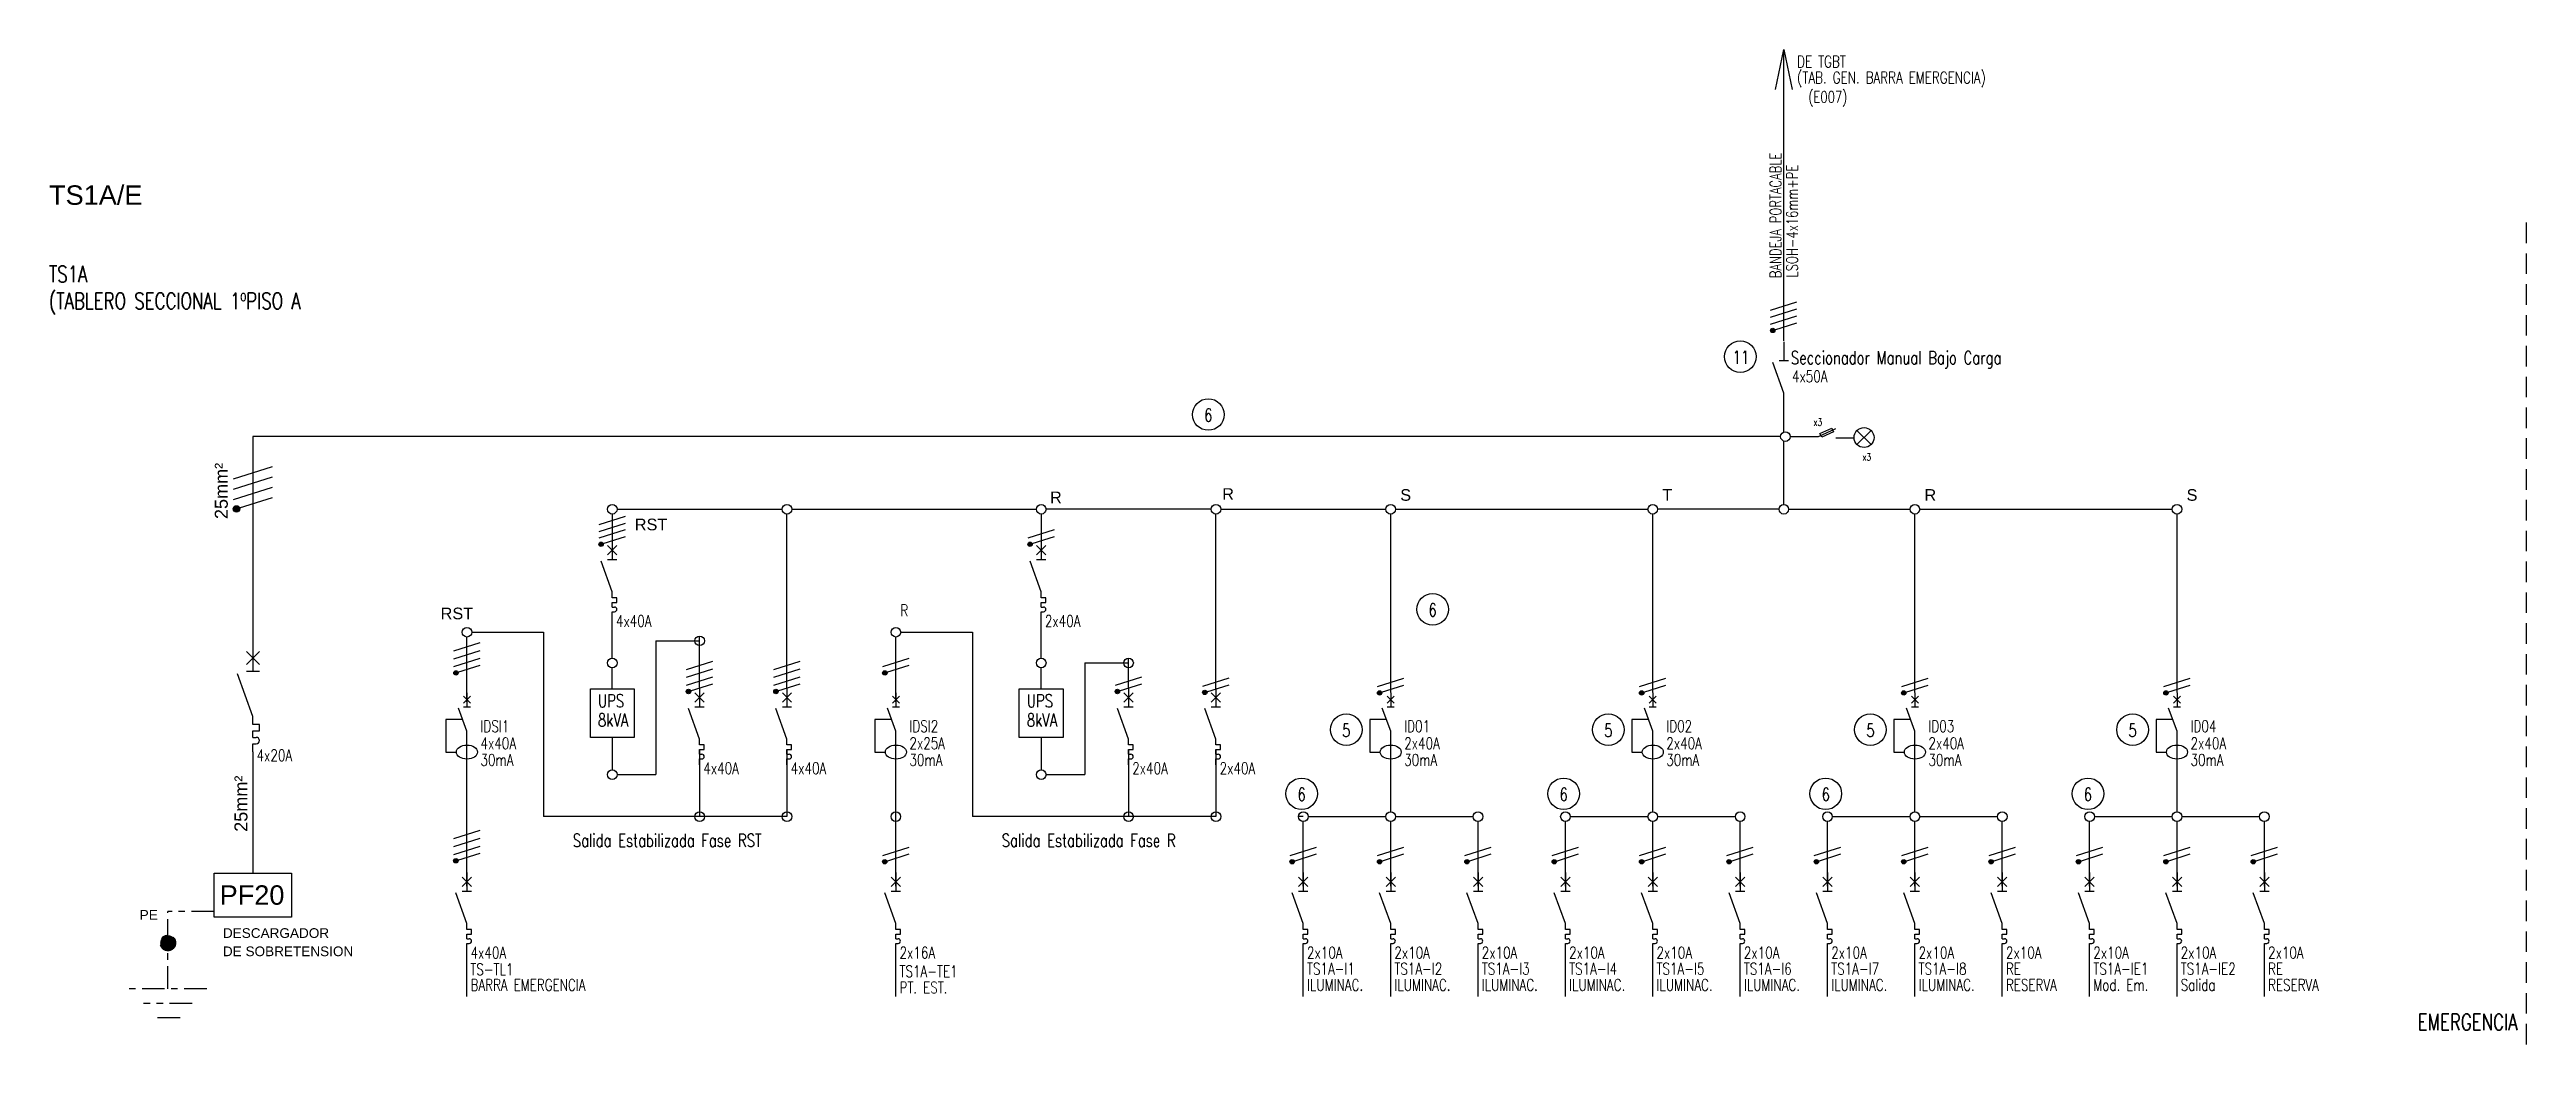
# Model space of a CAD drawing. Extents: x 3578.7 to 3617, y 1475.4 to 1490.8.
import ezdxf
from ezdxf.enums import TextEntityAlignment as Align

# ---------------------------------------------------------------- set-up
doc = ezdxf.new("R2010")
doc.units = 0
doc.linetypes.add('OCJ-ESQ UNI-CORREGIDOS IDO.br$0$DASHED', pattern=[19.05, 12.7, -6.35])
doc.linetypes.add('OCJ-ESQ UNI-CORREGIDOS IDO.br$0$EJE_5', pattern=[7.1, 5, -1, 0.1, -1])
for name, color, linetype in [('OCJ-ESQ UNI-CORREGIDOS IDO.br$0$00-IE', 1, 'Continuous'), ('OCJ-ESQ UNI-CORREGIDOS IDO.br$0$00-IE-CABLES', 10, 'Continuous'), ('OCJ-ESQ UNI-CORREGIDOS IDO.br$0$01-ELE-APARATOS', 170, 'Continuous'), ('OCJ-ESQ UNI-CORREGIDOS IDO.br$0$CABLES', 10, 'Continuous'), ('OCJ-ESQ UNI-CORREGIDOS IDO.br$0$ELECTRIC', 4, 'Continuous'), ('OCJ-ESQ UNI-CORREGIDOS IDO.br$0$PAT', 80, 'Continuous'), ('OCJ-ESQ UNI-CORREGIDOS IDO.br$0$TEXTO', 7, 'Continuous'), ('OCJ-ESQ UNI-CORREGIDOS IDO.br$0$Textos', 4, 'Continuous')]:
    doc.layers.add(name, color=color, linetype=linetype)
doc.styles.add('OCJ-ESQ UNI-CORREGIDOS IDO.br$0$ARIAL', font='Arial.ttf', dxfattribs={"height": 0.2})
doc.styles.add('OCJ-ESQ UNI-CORREGIDOS IDO.br$0$COTAS', font='SANSS___.TTF', dxfattribs={"width": 0.7})
doc.styles.add('OCJ-ESQ UNI-CORREGIDOS IDO.br$0$Electricidad', font='ROMANS.SHX', dxfattribs={"width": 0.75, "height": 0.175})
doc.styles.add('OCJ-ESQ UNI-CORREGIDOS IDO.br$0$Standard', font='Arial.ttf')

# ---------------------------------------------------------------- blocks, each defined once
blk = doc.blocks.new('OCJ-ESQ UNI-CORREGIDOS IDO.br$0$Unif-Interruptor-Term')
for p, q in [((0, -1.013), (0.045, -1.013)), ((0, -1.103), (0.045, -1.103))]:
    blk.add_line(p, q)
for points in [[(-0.09, 0.177), (0.09, -0.003)], [(-0.09, -0.003), (0.09, 0.177)], [(0, 0.267), (0, -0.093)], [(0, -0.72), (-0.215, -0.128)], [(-0.09, -0.093), (0.09, -0.093)], [(0, -0.833), (0, -0.72)], [(0, -0.923), (0.09, -0.923), (0.09, -0.833), (0, -0.833)], [(0, -1.013), (0, -0.923)], [(0, -1.215), (0, -1.103)]]:
    blk.add_lwpolyline(points)
blk.add_arc((0.045, -1.058), 0.045, 270, 90)
blk = doc.blocks.new('OCJ-ESQ UNI-CORREGIDOS IDO.br$0$Unif-Interruptor-Dif')
for points in [[(-0.068, 0.11), (0.068, -0.025)], [(-0.068, -0.025), (0.068, 0.11)], [(0, 0.177), (0, -0.093)], [(-0.081, -0.343), (-0.405, -0.343), (-0.405, -0.97), (-0.202, -0.97)], [(0, -0.565), (-0.162, -0.121)], [(-0.068, -0.093), (0.068, -0.093)], [(0, -1.308), (0, -0.565)]]:
    blk.add_lwpolyline(points)
blk.add_ellipse((0, -0.97), major_axis=(0.203, 0), ratio=0.670814)
blk = doc.blocks.new('OCJ-ESQ UNI-CORREGIDOS IDO.br$0$A$C7AFF483F')
for points in [[(0, 0.88), (0, 0.592)], [(0, 0.09), (-0.172, 0.564)], [(-0.072, 0.592), (0.072, 0.592)], [(0, 0), (0, 0.09)]]:
    blk.add_lwpolyline(points)
blk = doc.blocks.new('OCJ-ESQ UNI-CORREGIDOS IDO.br$0$ITM')
at = {"layer": 'OCJ-ESQ UNI-CORREGIDOS IDO.br$0$01-ELE-APARATOS'}
for p, q in [((0, 0.225), (0.05, 0.225)), ((0, 0.125), (0.05, 0.125))]:
    blk.add_line(p, q, dxfattribs=at)
for points in [[(-0.1, 1.55), (0.1, 1.35)], [(-0.1, 1.35), (0.1, 1.55)], [(0, 1.65), (0, 1.25)], [(0, 0.55), (-0.239, 1.208)], [(-0.1, 1.25), (0.1, 1.25)], [(0, 0.425), (0, 0.55)], [(0, 0.325), (0.1, 0.325), (0.1, 0.425), (0, 0.425)], [(0, 0.225), (0, 0.325)], [(0, 0), (0, 0.125)]]:
    blk.add_lwpolyline(points, dxfattribs=at)
blk.add_arc((0.05, 0.175), 0.05, 270, 90, dxfattribs=at)

msp = doc.modelspace()

# ---------------------------------------------------------------- hatches: boundary and pattern name
at = {"layer": 'OCJ-ESQ UNI-CORREGIDOS IDO.br$0$00-IE-CABLES'}
for points in [[(3605.344, 1486.445, 1), (3605.399, 1486.484, 1)], [(3587.241, 1483.141, 1), (3587.296, 1483.18, 1)], [(3593.869, 1483.141, 1), (3593.924, 1483.18, 1)], [(3584.997, 1481.152, 1), (3585.051, 1481.192, 1)], [(3591.624, 1481.152, 1), (3591.679, 1481.192, 1)], [(3588.591, 1480.865, 1), (3588.646, 1480.905, 1)], [(3589.941, 1480.865, 1), (3589.996, 1480.905, 1)], [(3595.219, 1480.865, 1), (3595.274, 1480.905, 1)], [(3596.569, 1480.851, 1), (3596.624, 1480.891, 1)], [(3599.269, 1480.843, 1), (3599.324, 1480.883, 1)], [(3603.319, 1480.843, 1), (3603.374, 1480.883, 1)], [(3607.369, 1480.843, 1), (3607.424, 1480.883, 1)], [(3611.419, 1480.843, 1), (3611.474, 1480.883, 1)], [(3584.995, 1478.249, 1), (3585.05, 1478.289, 1)], [(3591.623, 1478.235, 1), (3591.678, 1478.275, 1)], [(3597.919, 1478.235, 1), (3597.974, 1478.275, 1)], [(3599.269, 1478.235, 1), (3599.324, 1478.275, 1)], [(3600.619, 1478.235, 1), (3600.674, 1478.275, 1)], [(3601.969, 1478.235, 1), (3602.024, 1478.275, 1)], [(3603.319, 1478.235, 1), (3603.374, 1478.275, 1)], [(3604.669, 1478.235, 1), (3604.724, 1478.275, 1)], [(3606.019, 1478.235, 1), (3606.074, 1478.275, 1)], [(3607.369, 1478.235, 1), (3607.424, 1478.275, 1)], [(3608.719, 1478.235, 1), (3608.774, 1478.275, 1)], [(3610.069, 1478.235, 1), (3610.124, 1478.275, 1)], [(3611.419, 1478.235, 1), (3611.474, 1478.275, 1)], [(3612.769, 1478.235, 1), (3612.824, 1478.275, 1)]]:
    msp.add_hatch(color=256, dxfattribs=at).paths.add_polyline_path(points)
at = {"layer": 'OCJ-ESQ UNI-CORREGIDOS IDO.br$0$CABLES'}
msp.add_hatch(color=256, dxfattribs=at).paths.add_polyline_path([(3581.674, 1483.735, 1), (3581.593, 1483.676, 1)])
at = {"layer": 'OCJ-ESQ UNI-CORREGIDOS IDO.br$0$PAT', "linetype": 'OCJ-ESQ UNI-CORREGIDOS IDO.br$0$EJE_5', "ltscale": 0.07}
h = msp.add_hatch(color=256, dxfattribs=at)
h.paths.add_polyline_path([(3580.454, 1476.999), (3580.694, 1476.999, 1)])
h.paths.add_polyline_path([(3580.694, 1476.999), (3580.574, 1476.999), (3580.574, 1476.879, 0.414214)])
h.paths.add_polyline_path([(3580.574, 1476.999), (3580.454, 1476.999, 0.414214), (3580.574, 1476.879)])

# ---------------------------------------------------------------- linework, layer by layer
at = {"layer": 'OCJ-ESQ UNI-CORREGIDOS IDO.br$0$00-IE'}
for p, q in [((3581.887, 1484.824), (3581.887, 1481.601)), ((3605.493, 1484.824), (3581.887, 1484.824)), ((3581.887, 1479.951), (3581.887, 1478.08))]:
    msp.add_line(p, q, dxfattribs=at)
for points in [[(3605.641, 1484.824), (3606.077, 1484.824), (3606.346, 1484.949)], [(3606.348, 1484.803), (3606.626, 1484.803)]]:
    msp.add_lwpolyline(points, dxfattribs=at)
msp.add_lwpolyline([(3606.101, 1484.871), (3606.282, 1484.954), (3606.309, 1484.896), (3606.128, 1484.813)], close=True, dxfattribs=at)
at = {"layer": 'OCJ-ESQ UNI-CORREGIDOS IDO.br$0$00-IE-CABLES'}
for p, q in [((3605.543, 1486.305), (3605.543, 1490.805)), ((3605.543, 1484.895), (3605.543, 1485.406)), ((3605.543, 1483.776), (3605.543, 1484.754)), ((3587.44, 1483.627), (3587.44, 1483.001)), ((3587.514, 1483.701), (3590.066, 1483.701)), ((3590.14, 1480.925), (3590.14, 1483.627)), ((3590.214, 1483.701), (3593.993, 1483.701)), ((3594.068, 1483.627), (3594.068, 1483.001)), ((3596.693, 1483.701), (3594.142, 1483.701)), ((3596.768, 1480.925), (3596.768, 1483.627)), ((3596.842, 1483.701), (3599.393, 1483.701)), ((3599.468, 1480.867), (3599.468, 1483.627)), ((3599.468, 1481.801), (3599.468, 1483.627)), ((3599.542, 1483.701), (3603.443, 1483.701)), ((3599.542, 1483.701), (3600.143, 1483.701)), ((3603.518, 1480.867), (3603.518, 1483.627)), ((3605.468, 1483.701), (3603.592, 1483.701)), ((3605.617, 1483.701), (3607.493, 1483.701)), ((3607.568, 1480.867), (3607.568, 1483.627)), ((3607.642, 1483.701), (3611.543, 1483.701)), ((3611.618, 1480.867), (3611.618, 1483.627)), ((3587.44, 1481.4), (3587.44, 1482.102)), ((3594.068, 1481.4), (3594.068, 1482.102)), ((3585.195, 1480.725), (3585.195, 1481.727)), ((3585.269, 1481.801), (3586.38, 1481.801)), ((3586.38, 1481.801), (3586.38, 1478.951)), ((3588.115, 1481.668), (3588.79, 1481.668)), ((3588.115, 1481.668), (3588.115, 1479.6)), ((3588.79, 1480.925), (3588.79, 1481.742)), ((3591.823, 1480.725), (3591.823, 1481.727)), ((3591.897, 1481.801), (3593.008, 1481.801)), ((3593.008, 1481.801), (3593.008, 1478.951)), ((3587.44, 1480.925), (3587.44, 1481.252)), ((3594.068, 1480.925), (3594.068, 1481.252)), ((3594.743, 1481.326), (3595.418, 1481.326)), ((3594.743, 1481.326), (3594.743, 1479.6)), ((3595.418, 1480.925), (3595.418, 1481.4)), ((3587.44, 1480.175), (3587.44, 1479.674)), ((3594.068, 1480.175), (3594.068, 1479.674)), ((3585.194, 1477.875), (3585.195, 1479.679)), ((3588.79, 1479.975), (3588.79, 1478.951)), ((3590.14, 1479.975), (3590.14, 1478.951)), ((3591.822, 1477.875), (3591.823, 1479.679)), ((3595.418, 1479.975), (3595.418, 1478.951)), ((3596.768, 1479.975), (3596.768, 1478.951)), ((3599.468, 1479.025), (3599.468, 1479.827)), ((3603.518, 1479.025), (3603.518, 1479.827)), ((3607.568, 1479.025), (3607.568, 1479.827)), ((3611.618, 1479.025), (3611.618, 1479.827)), ((3587.514, 1479.6), (3588.115, 1479.6)), ((3594.142, 1479.6), (3594.743, 1479.6)), ((3590.14, 1478.951), (3586.38, 1478.951)), ((3588.79, 1478.951), (3588.716, 1478.951)), ((3590.14, 1478.951), (3590.066, 1478.951)), ((3590.14, 1478.951), (3590.066, 1478.951)), ((3591.822, 1477.875), (3591.822, 1478.877)), ((3596.768, 1478.951), (3593.008, 1478.951)), ((3595.418, 1478.951), (3595.343, 1478.951)), ((3596.768, 1478.951), (3596.693, 1478.951)), ((3596.768, 1478.951), (3596.693, 1478.951)), ((3598.118, 1478.951), (3598.043, 1478.951)), ((3598.118, 1477.875), (3598.118, 1478.877)), ((3598.192, 1478.951), (3599.393, 1478.951)), ((3599.468, 1477.875), (3599.468, 1478.877)), ((3599.542, 1478.951), (3600.743, 1478.951)), ((3600.818, 1477.875), (3600.818, 1478.877)), ((3602.168, 1477.875), (3602.168, 1478.877)), ((3602.242, 1478.951), (3603.443, 1478.951)), ((3603.518, 1477.875), (3603.518, 1478.877)), ((3603.592, 1478.951), (3604.793, 1478.951)), ((3604.868, 1477.875), (3604.868, 1478.877)), ((3606.218, 1477.875), (3606.218, 1478.877)), ((3606.292, 1478.951), (3607.493, 1478.951)), ((3607.568, 1477.875), (3607.568, 1478.877)), ((3607.642, 1478.951), (3608.843, 1478.951)), ((3608.918, 1477.875), (3608.918, 1478.877)), ((3610.268, 1477.875), (3610.268, 1478.877)), ((3610.342, 1478.951), (3611.543, 1478.951)), ((3611.618, 1477.875), (3611.618, 1478.877)), ((3611.692, 1478.951), (3612.893, 1478.951)), ((3612.968, 1477.875), (3612.968, 1478.877)), ((3585.194, 1476.174), (3585.194, 1476.976)), ((3591.822, 1476.174), (3591.822, 1476.976)), ((3598.118, 1476.174), (3598.118, 1476.976)), ((3599.468, 1476.174), (3599.468, 1476.976)), ((3600.818, 1476.174), (3600.818, 1476.976)), ((3602.168, 1476.174), (3602.168, 1476.976)), ((3603.518, 1476.174), (3603.518, 1476.976)), ((3604.868, 1476.174), (3604.868, 1476.976)), ((3606.218, 1476.174), (3606.218, 1476.976)), ((3607.568, 1476.174), (3607.568, 1476.976)), ((3608.918, 1476.174), (3608.918, 1476.976)), ((3610.268, 1476.174), (3610.268, 1476.976)), ((3611.618, 1476.174), (3611.618, 1476.976)), ((3612.968, 1476.174), (3612.968, 1476.976))]:
    msp.add_line(p, q, dxfattribs=at)
for points in [[(3605.412, 1490.187), (3605.543, 1490.805), (3605.673, 1490.187)], [(3605.339, 1486.778), (3605.746, 1486.907)], [(3605.339, 1486.67), (3605.746, 1486.799)], [(3605.339, 1486.562), (3605.746, 1486.691)], [(3605.403, 1486.475), (3605.746, 1486.583)], [(3587.236, 1483.466), (3587.643, 1483.594)], [(3587.236, 1483.358), (3587.643, 1483.486)], [(3587.236, 1483.258), (3587.643, 1483.387)], [(3587.3, 1483.171), (3587.643, 1483.279)], [(3593.864, 1483.258), (3594.271, 1483.387)], [(3593.928, 1483.171), (3594.271, 1483.279)], [(3584.992, 1481.514), (3585.399, 1481.643)], [(3584.992, 1481.392), (3585.399, 1481.521)], [(3584.992, 1481.27), (3585.399, 1481.399)], [(3585.056, 1481.182), (3585.399, 1481.291)], [(3588.586, 1481.227), (3588.993, 1481.356)], [(3588.586, 1481.105), (3588.993, 1481.234)], [(3589.936, 1481.227), (3590.343, 1481.356)], [(3589.936, 1481.105), (3590.343, 1481.234)], [(3591.62, 1481.27), (3592.027, 1481.399)], [(3591.684, 1481.182), (3592.027, 1481.291)], [(3588.586, 1480.983), (3588.993, 1481.112)], [(3588.65, 1480.895), (3588.993, 1481.004)], [(3589.936, 1480.983), (3590.343, 1481.112)], [(3590, 1480.895), (3590.343, 1481.004)], [(3595.214, 1480.983), (3595.621, 1481.112)], [(3595.278, 1480.895), (3595.621, 1481.004)], [(3596.564, 1480.969), (3596.971, 1481.098)], [(3596.628, 1480.881), (3596.971, 1480.99)], [(3599.264, 1480.961), (3599.671, 1481.089)], [(3599.328, 1480.873), (3599.671, 1480.981)], [(3603.314, 1480.961), (3603.721, 1481.089)], [(3603.378, 1480.873), (3603.721, 1480.981)], [(3607.364, 1480.961), (3607.771, 1481.089)], [(3607.428, 1480.873), (3607.771, 1480.981)], [(3611.414, 1480.961), (3611.821, 1481.089)], [(3611.478, 1480.873), (3611.821, 1480.981)], [(3584.991, 1478.611), (3585.398, 1478.74)], [(3584.991, 1478.489), (3585.398, 1478.618)], [(3584.991, 1478.367), (3585.398, 1478.496)], [(3591.619, 1478.353), (3592.026, 1478.482)], [(3597.914, 1478.353), (3598.321, 1478.482)], [(3599.264, 1478.353), (3599.671, 1478.482)], [(3600.614, 1478.353), (3601.021, 1478.482)], [(3601.964, 1478.353), (3602.371, 1478.482)], [(3603.314, 1478.353), (3603.721, 1478.482)], [(3604.664, 1478.353), (3605.071, 1478.482)], [(3606.014, 1478.353), (3606.421, 1478.482)], [(3607.364, 1478.353), (3607.771, 1478.482)], [(3608.714, 1478.353), (3609.121, 1478.482)], [(3610.064, 1478.353), (3610.471, 1478.482)], [(3611.414, 1478.353), (3611.821, 1478.482)], [(3612.764, 1478.353), (3613.171, 1478.482)], [(3585.055, 1478.279), (3585.398, 1478.388)], [(3591.683, 1478.265), (3592.026, 1478.374)], [(3597.978, 1478.265), (3598.321, 1478.374)], [(3599.328, 1478.265), (3599.671, 1478.374)], [(3600.678, 1478.265), (3601.021, 1478.374)], [(3602.028, 1478.265), (3602.371, 1478.374)], [(3603.378, 1478.265), (3603.721, 1478.374)], [(3604.728, 1478.265), (3605.071, 1478.374)], [(3606.078, 1478.265), (3606.421, 1478.374)], [(3607.428, 1478.265), (3607.771, 1478.374)], [(3608.778, 1478.265), (3609.121, 1478.374)], [(3610.128, 1478.265), (3610.471, 1478.374)], [(3611.478, 1478.265), (3611.821, 1478.374)], [(3612.828, 1478.265), (3613.171, 1478.374)]]:
    msp.add_lwpolyline(points, dxfattribs=at)
at = {"layer": 'OCJ-ESQ UNI-CORREGIDOS IDO.br$0$00-IE-CABLES', "color": 3}
msp.add_lwpolyline([(3581.288, 1478.08), (3582.486, 1478.08), (3582.486, 1477.399), (3581.288, 1477.399)], close=True, dxfattribs=at)
at = {"layer": 'OCJ-ESQ UNI-CORREGIDOS IDO.br$0$00-IE-CABLES'}
for centre, radius in [((3605.371, 1486.464), 0.0338), ((3605.567, 1484.824), 0.0741), ((3587.44, 1483.701), 0.0741), ((3590.14, 1483.701), 0.0741), ((3594.068, 1483.701), 0.0741), ((3596.768, 1483.701), 0.0741), ((3599.468, 1483.701), 0.0741), ((3603.518, 1483.701), 0.0741), ((3605.543, 1483.701), 0.0741), ((3607.568, 1483.701), 0.0741), ((3611.618, 1483.701), 0.0741), ((3587.268, 1483.16), 0.0338), ((3593.896, 1483.16), 0.0338), ((3585.195, 1481.801), 0.0741), ((3588.79, 1481.668), 0.0741), ((3591.823, 1481.801), 0.0741), ((3585.024, 1481.172), 0.0338), ((3587.44, 1481.326), 0.0741), ((3591.652, 1481.172), 0.0338), ((3594.068, 1481.326), 0.0741), ((3595.418, 1481.326), 0.0741), ((3588.618, 1480.885), 0.0338), ((3589.968, 1480.885), 0.0338), ((3595.246, 1480.885), 0.0338), ((3596.596, 1480.871), 0.0338), ((3599.296, 1480.863), 0.0338), ((3603.346, 1480.863), 0.0338), ((3607.396, 1480.863), 0.0338), ((3611.446, 1480.863), 0.0338), ((3587.44, 1479.6), 0.0741), ((3594.068, 1479.6), 0.0741), ((3588.79, 1478.951), 0.0741), ((3590.14, 1478.951), 0.0741), ((3590.14, 1478.951), 0.0741), ((3591.822, 1478.951), 0.0741), ((3595.418, 1478.951), 0.0741), ((3596.768, 1478.951), 0.0741), ((3596.768, 1478.951), 0.0741), ((3598.118, 1478.951), 0.0741), ((3599.468, 1478.951), 0.0741), ((3600.818, 1478.951), 0.0741), ((3602.168, 1478.951), 0.0741), ((3603.518, 1478.951), 0.0741), ((3604.868, 1478.951), 0.0741), ((3606.218, 1478.951), 0.0741), ((3607.568, 1478.951), 0.0741), ((3608.918, 1478.951), 0.0741), ((3610.268, 1478.951), 0.0741), ((3611.618, 1478.951), 0.0741), ((3612.968, 1478.951), 0.0741), ((3585.023, 1478.269), 0.0338), ((3591.651, 1478.255), 0.0338), ((3597.946, 1478.255), 0.0338), ((3599.296, 1478.255), 0.0338), ((3600.646, 1478.255), 0.0338), ((3601.996, 1478.255), 0.0338), ((3603.346, 1478.255), 0.0338), ((3604.696, 1478.255), 0.0338), ((3606.046, 1478.255), 0.0338), ((3607.396, 1478.255), 0.0338), ((3608.746, 1478.255), 0.0338), ((3610.096, 1478.255), 0.0338), ((3611.446, 1478.255), 0.0338), ((3612.796, 1478.255), 0.0338)]:
    msp.add_circle(centre, radius, dxfattribs=at)
at = {"layer": 'OCJ-ESQ UNI-CORREGIDOS IDO.br$0$01-ELE-APARATOS'}
for p, q in [((3606.891, 1484.7), (3606.673, 1484.918)), ((3606.673, 1484.7), (3606.891, 1484.918))]:
    msp.add_line(p, q, dxfattribs=at)
for points in [[(3587.777, 1480.175), (3587.102, 1480.175), (3587.102, 1480.925), (3587.777, 1480.925)], [(3594.405, 1480.175), (3593.73, 1480.175), (3593.73, 1480.925), (3594.405, 1480.925)]]:
    msp.add_lwpolyline(points, close=True, dxfattribs=at)
msp.add_circle((3606.782, 1484.809), 0.154, dxfattribs=at)
at = {"layer": 'OCJ-ESQ UNI-CORREGIDOS IDO.br$0$CABLES'}
for points in [[(3581.586, 1484.171), (3582.189, 1484.362)], [(3581.586, 1484.011), (3582.189, 1484.202)], [(3581.586, 1483.851), (3582.189, 1484.042)], [(3581.681, 1483.721), (3582.189, 1483.882)]]:
    msp.add_lwpolyline(points, dxfattribs=at)
msp.add_circle((3581.633, 1483.706), 0.05, dxfattribs=at)
at = {"layer": 'OCJ-ESQ UNI-CORREGIDOS IDO.br$0$ELECTRIC', "linetype": 'OCJ-ESQ UNI-CORREGIDOS IDO.br$0$DASHED', "ltscale": 0.025}
msp.add_line((3617.018, 1475.431), (3617.018, 1488.15), dxfattribs=at)
at = {"layer": 'OCJ-ESQ UNI-CORREGIDOS IDO.br$0$PAT', "linetype": 'OCJ-ESQ UNI-CORREGIDOS IDO.br$0$EJE_5', "ltscale": 0.07}
for p, q in [((3581.288, 1477.485), (3580.574, 1477.485)), ((3580.574, 1477.015), (3580.574, 1477.485)), ((3580.574, 1476.29), (3580.574, 1476.999)), ((3581.174, 1476.29), (3579.974, 1476.29)), ((3580.949, 1476.065), (3580.199, 1476.065)), ((3580.762, 1475.84), (3580.387, 1475.84))]:
    msp.add_line(p, q, dxfattribs=at)
msp.add_circle((3580.574, 1476.999), 0.12, dxfattribs=at)
msp.add_circle((3580.574, 1476.999), 0.12, dxfattribs=at)
at = {"layer": 'OCJ-ESQ UNI-CORREGIDOS IDO.br$0$TEXTO'}
for centre in [(3604.87, 1486.06), (3596.65, 1485.165), (3600.116, 1482.154), (3598.781, 1480.294), (3602.831, 1480.294), (3606.881, 1480.294), (3610.931, 1480.294), (3598.091, 1479.304), (3602.141, 1479.304), (3606.191, 1479.304), (3610.241, 1479.304)]:
    msp.add_circle(centre, 0.244, dxfattribs=at)

# ---------------------------------------------------------------- block references
at = {"layer": 'OCJ-ESQ UNI-CORREGIDOS IDO.br$0$01-ELE-APARATOS'}
for name, p in [('OCJ-ESQ UNI-CORREGIDOS IDO.br$0$A$C7AFF483F', (3605.543, 1485.406)), ('OCJ-ESQ UNI-CORREGIDOS IDO.br$0$ITM', (3581.887, 1479.951))]:
    msp.add_blockref(name, p, dxfattribs=at)
at = {"layer": 'OCJ-ESQ UNI-CORREGIDOS IDO.br$0$01-ELE-APARATOS', "xscale": 0.7999999999999546, "yscale": 0.7999999999999546, "zscale": 0.7999999999999546}
for name, p in [('OCJ-ESQ UNI-CORREGIDOS IDO.br$0$Unif-Interruptor-Term', (3587.44, 1483.001)), ('OCJ-ESQ UNI-CORREGIDOS IDO.br$0$Unif-Interruptor-Term', (3594.068, 1483.001)), ('OCJ-ESQ UNI-CORREGIDOS IDO.br$0$Unif-Interruptor-Dif', (3585.195, 1480.725)), ('OCJ-ESQ UNI-CORREGIDOS IDO.br$0$Unif-Interruptor-Term', (3588.79, 1480.725)), ('OCJ-ESQ UNI-CORREGIDOS IDO.br$0$Unif-Interruptor-Term', (3590.14, 1480.725)), ('OCJ-ESQ UNI-CORREGIDOS IDO.br$0$Unif-Interruptor-Dif', (3591.823, 1480.725)), ('OCJ-ESQ UNI-CORREGIDOS IDO.br$0$Unif-Interruptor-Term', (3595.418, 1480.725)), ('OCJ-ESQ UNI-CORREGIDOS IDO.br$0$Unif-Interruptor-Term', (3596.768, 1480.725)), ('OCJ-ESQ UNI-CORREGIDOS IDO.br$0$Unif-Interruptor-Dif', (3599.468, 1480.725)), ('OCJ-ESQ UNI-CORREGIDOS IDO.br$0$Unif-Interruptor-Dif', (3603.518, 1480.725)), ('OCJ-ESQ UNI-CORREGIDOS IDO.br$0$Unif-Interruptor-Dif', (3607.568, 1480.725)), ('OCJ-ESQ UNI-CORREGIDOS IDO.br$0$Unif-Interruptor-Dif', (3611.618, 1480.725)), ('OCJ-ESQ UNI-CORREGIDOS IDO.br$0$Unif-Interruptor-Term', (3585.194, 1477.875)), ('OCJ-ESQ UNI-CORREGIDOS IDO.br$0$Unif-Interruptor-Term', (3591.822, 1477.875)), ('OCJ-ESQ UNI-CORREGIDOS IDO.br$0$Unif-Interruptor-Term', (3598.118, 1477.875)), ('OCJ-ESQ UNI-CORREGIDOS IDO.br$0$Unif-Interruptor-Term', (3599.468, 1477.875)), ('OCJ-ESQ UNI-CORREGIDOS IDO.br$0$Unif-Interruptor-Term', (3600.818, 1477.875)), ('OCJ-ESQ UNI-CORREGIDOS IDO.br$0$Unif-Interruptor-Term', (3602.168, 1477.875)), ('OCJ-ESQ UNI-CORREGIDOS IDO.br$0$Unif-Interruptor-Term', (3603.518, 1477.875)), ('OCJ-ESQ UNI-CORREGIDOS IDO.br$0$Unif-Interruptor-Term', (3604.868, 1477.875)), ('OCJ-ESQ UNI-CORREGIDOS IDO.br$0$Unif-Interruptor-Term', (3606.218, 1477.875)), ('OCJ-ESQ UNI-CORREGIDOS IDO.br$0$Unif-Interruptor-Term', (3607.568, 1477.875)), ('OCJ-ESQ UNI-CORREGIDOS IDO.br$0$Unif-Interruptor-Term', (3608.918, 1477.875)), ('OCJ-ESQ UNI-CORREGIDOS IDO.br$0$Unif-Interruptor-Term', (3610.268, 1477.875)), ('OCJ-ESQ UNI-CORREGIDOS IDO.br$0$Unif-Interruptor-Term', (3611.618, 1477.875)), ('OCJ-ESQ UNI-CORREGIDOS IDO.br$0$Unif-Interruptor-Term', (3612.968, 1477.875))]:
    msp.add_blockref(name, p, dxfattribs=at)

# ---------------------------------------------------------------- texts
at = {"layer": 'OCJ-ESQ UNI-CORREGIDOS IDO.br$0$TEXTO', "style": 'OCJ-ESQ UNI-CORREGIDOS IDO.br$0$Electricidad', "width": 0.75}
for s, height, p in [('DE TGBT', 0.18, (3605.748, 1490.53)), ('(TAB. GEN. BARRA EMERGENCIA)', 0.18, (3605.748, 1490.282)), ('TS1A', 0.25, (3578.737, 1487.211)), ('(TABLERO SECCIONAL 1ºPISO A', 0.25, (3578.737, 1486.795)), ('11', 0.2, (3604.751, 1485.95)), ('Seccionador Manual Bajo Carga', 0.2, (3605.652, 1485.942)), ('4x50A', 0.18, (3605.668, 1485.665)), ('6', 0.2, (3596.586, 1485.055)), ('x3', 0.1118, (3606.003, 1484.992)), ('x3', 0.1118, (3606.758, 1484.453)), ('4x40A', 0.18, (3587.497, 1481.885)), ('R', 0.18, (3591.893, 1482.048)), ('2x40A', 0.18, (3594.125, 1481.885)), ('6', 0.2, (3600.052, 1482.044)), ('UPS ', 0.2, (3587.219, 1480.641)), ('UPS ', 0.2, (3593.846, 1480.641)), ('IDSI1', 0.18, (3585.404, 1480.259)), ('8kVA', 0.2, (3587.219, 1480.344)), ('IDSI2', 0.18, (3592.032, 1480.259)), ('8kVA', 0.2, (3593.846, 1480.344)), ('5', 0.2, (3598.717, 1480.184)), ('ID01', 0.18, (3599.677, 1480.259)), ('5', 0.2, (3602.767, 1480.184)), ('ID02', 0.18, (3603.727, 1480.259)), ('5', 0.2, (3606.817, 1480.184)), ('ID03', 0.18, (3607.777, 1480.259)), ('5', 0.2, (3610.867, 1480.184)), ('ID04', 0.18, (3611.827, 1480.259)), ('4x40A', 0.18, (3585.404, 1479.995)), ('2x25A', 0.18, (3592.032, 1479.995)), ('2x40A', 0.18, (3599.677, 1479.995)), ('2x40A', 0.18, (3603.727, 1479.995)), ('2x40A', 0.18, (3607.777, 1479.995)), ('2x40A', 0.18, (3611.827, 1479.995)), ('4x20A', 0.18, (3581.944, 1479.808)), ('30mA', 0.18, (3585.404, 1479.738)), ('4x40A', 0.18, (3588.847, 1479.609)), ('4x40A', 0.18, (3590.197, 1479.609)), ('30mA', 0.18, (3592.032, 1479.738)), ('2x40A', 0.18, (3595.475, 1479.609)), ('2x40A', 0.18, (3596.825, 1479.609)), ('30mA', 0.18, (3599.677, 1479.738)), ('30mA', 0.18, (3603.727, 1479.738)), ('30mA', 0.18, (3607.777, 1479.738)), ('30mA', 0.18, (3611.827, 1479.738)), ('6', 0.2, (3598.027, 1479.194)), ('6', 0.2, (3602.077, 1479.194)), ('6', 0.2, (3606.127, 1479.194)), ('6', 0.2, (3610.177, 1479.194)), ('Salida Estabilizada Fase RST', 0.2, (3586.83, 1478.483)), ('Salida Estabilizada Fase R', 0.2, (3593.458, 1478.483)), ('4x40A', 0.18, (3585.251, 1476.759)), ('2x16A', 0.18, (3591.879, 1476.759)), ('2x10A', 0.18, (3598.175, 1476.759)), ('2x10A', 0.18, (3599.525, 1476.759)), ('2x10A', 0.18, (3600.875, 1476.759)), ('2x10A', 0.18, (3602.225, 1476.759)), ('2x10A', 0.18, (3603.575, 1476.759)), ('2x10A', 0.18, (3604.925, 1476.759)), ('2x10A', 0.18, (3606.275, 1476.759)), ('2x10A', 0.18, (3607.625, 1476.759)), ('2x10A', 0.18, (3608.975, 1476.759)), ('2x10A', 0.18, (3610.325, 1476.759)), ('2x10A', 0.18, (3611.675, 1476.759)), ('2x10A', 0.18, (3613.025, 1476.759)), ('TS-TL1', 0.18, (3585.247, 1476.502)), ('TS1A-TE1', 0.18, (3591.879, 1476.47)), ('TS1A-I1', 0.18, (3598.175, 1476.51)), ('TS1A-I2', 0.18, (3599.525, 1476.51)), ('TS1A-I3', 0.18, (3600.875, 1476.51)), ('TS1A-I4', 0.18, (3602.225, 1476.51)), ('TS1A-I5', 0.18, (3603.575, 1476.51)), ('TS1A-I6', 0.18, (3604.925, 1476.51)), ('TS1A-I7', 0.18, (3606.275, 1476.51)), ('TS1A-I8', 0.18, (3607.625, 1476.51)), ('RE', 0.18, (3608.975, 1476.51)), ('TS1A-IE1', 0.18, (3610.325, 1476.51)), ('TS1A-IE2', 0.18, (3611.675, 1476.51)), ('RE', 0.18, (3613.025, 1476.51)), ('BARRA EMERGENCIA', 0.18, (3585.251, 1476.262)), ('PT. EST.', 0.18, (3591.879, 1476.221)), ('ILUMINAC.', 0.18, (3598.175, 1476.262)), ('ILUMINAC.', 0.18, (3599.525, 1476.262)), ('ILUMINAC.', 0.18, (3600.875, 1476.262)), ('ILUMINAC.', 0.18, (3602.225, 1476.262)), ('ILUMINAC.', 0.18, (3603.575, 1476.262)), ('ILUMINAC.', 0.18, (3604.925, 1476.262)), ('ILUMINAC.', 0.18, (3606.275, 1476.262)), ('ILUMINAC.', 0.18, (3607.625, 1476.262)), ('RESERVA', 0.18, (3608.975, 1476.262)), ('Mod. Em.', 0.18, (3610.325, 1476.262)), ('Salida', 0.18, (3611.675, 1476.262)), ('RESERVA', 0.18, (3613.025, 1476.262))]:
    msp.add_text(s, height=height, dxfattribs=at).set_placement(p)
msp.add_text('(E007)', height=0.175, dxfattribs=at).set_placement((3606.223, 1489.985), align=Align.CENTER)
for s, p in [('BANDEJA PORTACABLE', (3605.504, 1488.242)), ('LSOH-4x16mm+PE', (3605.758, 1488.153))]:
    msp.add_text(s, height=0.175, rotation=90, dxfattribs=at).set_placement(p, align=Align.CENTER)
at = {"layer": 'OCJ-ESQ UNI-CORREGIDOS IDO.br$0$TEXTO'}
for s, height, style, p in [('TS1A/E', 0.3, 'OCJ-ESQ UNI-CORREGIDOS IDO.br$0$ARIAL', (3578.737, 1488.406)), ('R', 0.18, 'OCJ-ESQ UNI-CORREGIDOS IDO.br$0$Standard', (3594.204, 1483.795)), ('R', 0.18, 'OCJ-ESQ UNI-CORREGIDOS IDO.br$0$Standard', (3596.865, 1483.847)), ('S', 0.18, 'OCJ-ESQ UNI-CORREGIDOS IDO.br$0$Standard', (3599.616, 1483.832)), ('T', 0.18, 'OCJ-ESQ UNI-CORREGIDOS IDO.br$0$Standard', (3603.666, 1483.832)), ('R', 0.18, 'OCJ-ESQ UNI-CORREGIDOS IDO.br$0$Standard', (3607.716, 1483.832)), ('S', 0.18, 'OCJ-ESQ UNI-CORREGIDOS IDO.br$0$Standard', (3611.766, 1483.832)), ('RST', 0.18, 'OCJ-ESQ UNI-CORREGIDOS IDO.br$0$Standard', (3587.788, 1483.376)), ('RST', 0.18, 'OCJ-ESQ UNI-CORREGIDOS IDO.br$0$Standard', (3584.788, 1482.001)), ('PE', 0.15, 'OCJ-ESQ UNI-CORREGIDOS IDO.br$0$ARIAL', (3580.138, 1477.358)), ('DESCARGADOR ', 0.15, 'OCJ-ESQ UNI-CORREGIDOS IDO.br$0$ARIAL', (3581.424, 1477.077)), ('DE SOBRETENSION', 0.15, 'OCJ-ESQ UNI-CORREGIDOS IDO.br$0$ARIAL', (3581.424, 1476.795))]:
    msp.add_text(s, height=height, dxfattribs=dict(at, style=style)).set_placement(p)
at = {"layer": 'OCJ-ESQ UNI-CORREGIDOS IDO.br$0$TEXTO', "style": 'OCJ-ESQ UNI-CORREGIDOS IDO.br$0$ARIAL'}
for p in [(3581.499, 1483.984), (3581.803, 1479.151)]:
    msp.add_text('25mm²', height=0.2, rotation=90, dxfattribs=at).set_placement(p, align=Align.CENTER)
at = {"layer": 'OCJ-ESQ UNI-CORREGIDOS IDO.br$0$TEXTO', "style": 'OCJ-ESQ UNI-CORREGIDOS IDO.br$0$Electricidad', "width": 0.75}
msp.add_text('EMERGENCIA', height=0.25, dxfattribs=at).set_placement((3616.88, 1475.652), align=Align.RIGHT)
at = {"layer": 'OCJ-ESQ UNI-CORREGIDOS IDO.br$0$Textos', "style": 'OCJ-ESQ UNI-CORREGIDOS IDO.br$0$COTAS'}
msp.add_text('PF20', height=0.3, dxfattribs=at).set_placement((3581.373, 1477.59))

doc.saveas('drawing.dxf')
